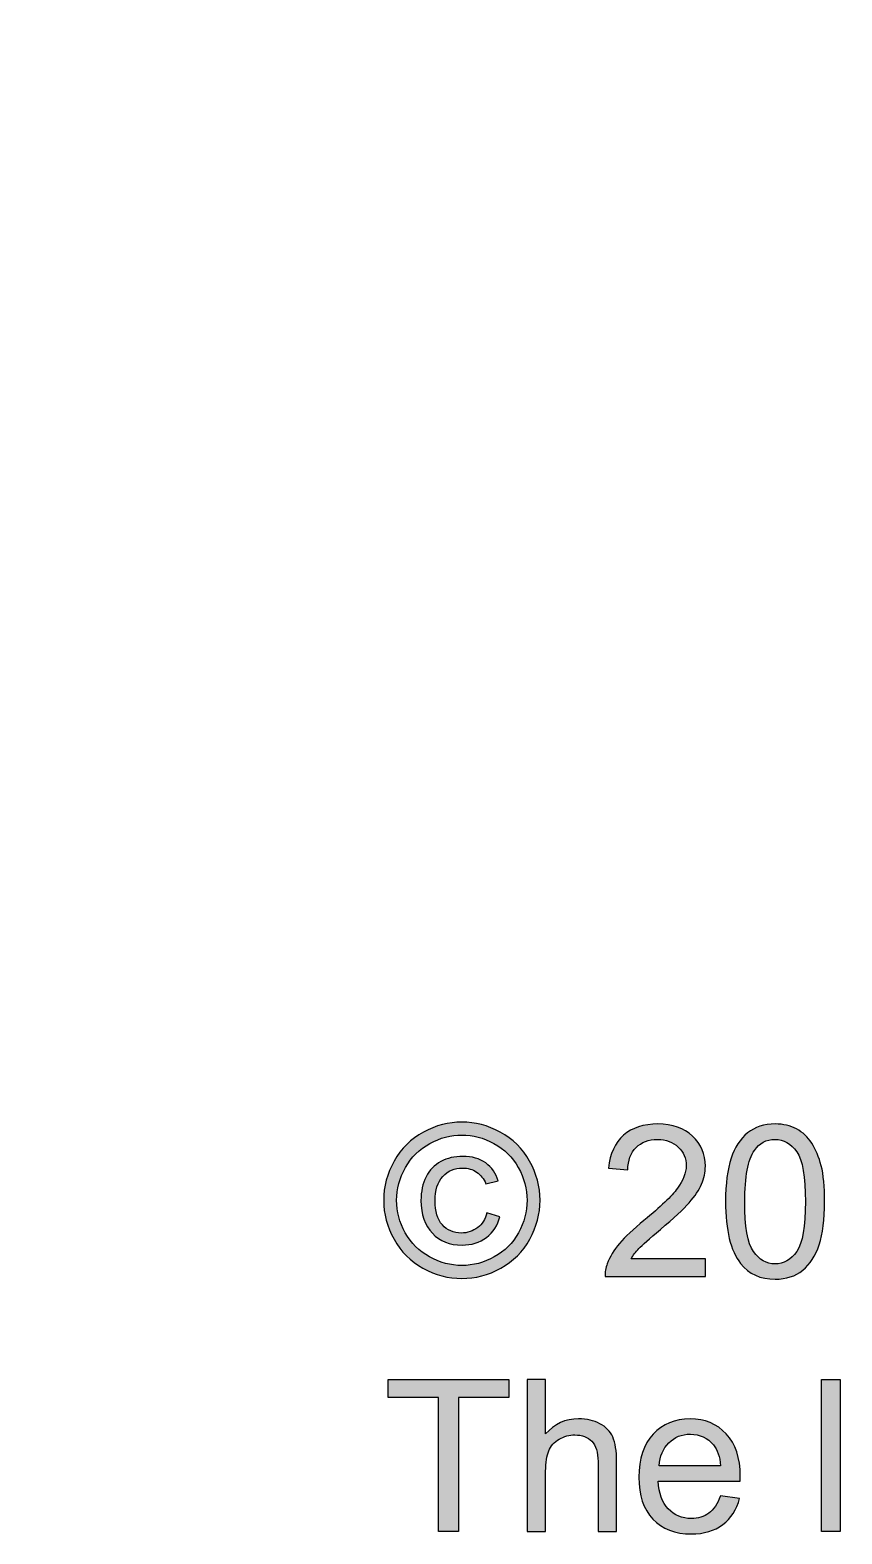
# Model space of a CAD drawing. Extents: x 65 to 355, y 40 to 244.
# Drawn here: x 193.33 to 205.47, y 41.38 to 63.87 of the extents above; entities that cross this region are included whole.
import ezdxf

# ---------------------------------------------------------------- set-up
doc = ezdxf.new("R2010")
doc.units = 0
doc.header["$MEASUREMENT"] = 0
doc.layers.add('COPYRIGHT_NOTICE', color=7, linetype='CONTINUOUS')
doc.layers.add('SOLIDS', color=7, linetype='CONTINUOUS')

# ---------------------------------------------------------------- blocks, each defined once
blk = doc.blocks.new('BLOCK_7')
at = {"layer": 'COPYRIGHT_NOTICE'}
h = blk.add_hatch(color=7, dxfattribs=at)
h.dxf.hatch_style = 2
edge = h.paths.add_edge_path()
edge.add_spline(control_points=[(199.789, 47.541), (199.985, 47.541), (200.177, 47.491), (200.364, 47.39), (200.551, 47.289), (200.697, 47.145), (200.801, 46.957), (200.906, 46.77), (200.958, 46.574), (200.958, 46.371), (200.958, 46.169), (200.906, 45.975), (200.804, 45.789), (200.701, 45.603), (200.557, 45.459), (200.371, 45.356), (200.186, 45.253), (199.992, 45.202), (199.789, 45.202), (199.586, 45.202), (199.392, 45.253), (199.207, 45.356), (199.021, 45.459), (198.877, 45.603), (198.774, 45.789), (198.67, 45.975), (198.619, 46.169), (198.619, 46.371), (198.619, 46.574), (198.671, 46.77), (198.776, 46.957), (198.881, 47.145), (199.027, 47.289), (199.214, 47.39), (199.401, 47.491), (199.593, 47.541), (199.789, 47.541)], knot_values=[0, 0, 0, 0, 1, 1, 1, 2, 2, 2, 3, 3, 3, 4, 4, 4, 5, 5, 5, 6, 6, 6, 7, 7, 7, 8, 8, 8, 9, 9, 9, 10, 10, 10, 11, 11, 11, 12, 12, 12, 12], degree=3, periodic=1)
edge = h.paths.add_edge_path()
edge.add_spline(control_points=[(199.789, 47.347), (199.625, 47.347), (199.465, 47.305), (199.309, 47.221), (199.154, 47.137), (199.032, 47.016), (198.944, 46.86), (198.856, 46.703), (198.812, 46.54), (198.812, 46.371), (198.812, 46.202), (198.855, 46.041), (198.942, 45.886), (199.028, 45.732), (199.149, 45.611), (199.304, 45.525), (199.459, 45.439), (199.621, 45.396), (199.789, 45.396), (199.957, 45.396), (200.119, 45.439), (200.274, 45.525), (200.429, 45.611), (200.55, 45.732), (200.635, 45.886), (200.721, 46.041), (200.764, 46.202), (200.764, 46.371), (200.764, 46.54), (200.72, 46.703), (200.633, 46.86), (200.546, 47.016), (200.424, 47.137), (200.268, 47.221), (200.112, 47.305), (199.952, 47.347), (199.789, 47.347)], knot_values=[0, 0, 0, 0, 1, 1, 1, 2, 2, 2, 3, 3, 3, 4, 4, 4, 5, 5, 5, 6, 6, 6, 7, 7, 7, 8, 8, 8, 9, 9, 9, 10, 10, 10, 11, 11, 11, 12, 12, 12, 12], degree=3, periodic=1)
edge = h.paths.add_edge_path()
edge.add_spline(control_points=[(200.164, 46.182), (200.164, 46.182), (200.355, 46.126), (200.355, 46.126), (200.324, 45.997), (200.258, 45.893), (200.157, 45.816), (200.056, 45.739), (199.934, 45.701), (199.791, 45.701), (199.609, 45.701), (199.461, 45.76), (199.347, 45.878), (199.233, 45.995), (199.177, 46.159), (199.177, 46.368), (199.177, 46.504), (199.202, 46.622), (199.254, 46.723), (199.306, 46.824), (199.379, 46.9), (199.475, 46.951), (199.571, 47.002), (199.68, 47.028), (199.803, 47.028), (199.94, 47.028), (200.055, 46.995), (200.146, 46.929), (200.237, 46.864), (200.299, 46.775), (200.332, 46.662), (200.332, 46.662), (200.147, 46.617), (200.147, 46.617), (200.116, 46.693), (200.07, 46.752), (200.01, 46.793), (199.95, 46.834), (199.878, 46.854), (199.797, 46.854), (199.678, 46.854), (199.58, 46.812), (199.503, 46.727), (199.426, 46.642), (199.387, 46.521), (199.387, 46.363), (199.387, 46.205), (199.424, 46.085), (199.497, 46.004), (199.57, 45.923), (199.664, 45.882), (199.78, 45.882), (199.873, 45.882), (199.954, 45.909), (200.025, 45.963), (200.095, 46.016), (200.141, 46.09), (200.164, 46.182)], knot_values=[0, 0, 0, 0, 1, 1, 1, 2, 2, 2, 3, 3, 3, 4, 4, 4, 5, 5, 5, 6, 6, 6, 7, 7, 7, 8, 8, 8, 9, 9, 9, 10, 10, 10, 11, 11, 11, 12, 12, 12, 13, 13, 13, 14, 14, 14, 15, 15, 15, 16, 16, 16, 17, 17, 17, 18, 18, 18, 19, 19, 19, 19], degree=3, periodic=1)
h = blk.add_hatch(color=7, dxfattribs=at)
h.dxf.hatch_style = 2
edge = h.paths.add_edge_path()
edge.add_spline(control_points=[(203.434, 45.498), (203.434, 45.498), (203.434, 45.23), (203.434, 45.23), (203.434, 45.23), (201.932, 45.23), (201.932, 45.23), (201.929, 45.297), (201.94, 45.361), (201.964, 45.423), (202.002, 45.526), (202.063, 45.627), (202.148, 45.726), (202.232, 45.825), (202.354, 45.94), (202.513, 46.07), (202.76, 46.272), (202.927, 46.433), (203.014, 46.551), (203.1, 46.67), (203.144, 46.781), (203.144, 46.887), (203.144, 46.997), (203.104, 47.091), (203.025, 47.167), (202.946, 47.243), (202.843, 47.281), (202.716, 47.281), (202.582, 47.281), (202.474, 47.24), (202.394, 47.16), (202.313, 47.079), (202.272, 46.967), (202.271, 46.825), (202.271, 46.825), (201.984, 46.854), (201.984, 46.854), (202.004, 47.068), (202.078, 47.231), (202.206, 47.344), (202.334, 47.456), (202.506, 47.512), (202.722, 47.512), (202.94, 47.512), (203.113, 47.451), (203.24, 47.33), (203.367, 47.209), (203.431, 47.059), (203.431, 46.881), (203.431, 46.79), (203.412, 46.7), (203.375, 46.612), (203.338, 46.525), (203.276, 46.432), (203.19, 46.335), (203.103, 46.238), (202.96, 46.104), (202.759, 45.935), (202.592, 45.794), (202.484, 45.699), (202.437, 45.649), (202.389, 45.599), (202.35, 45.548), (202.319, 45.498), (202.319, 45.498), (203.434, 45.498), (203.434, 45.498)], knot_values=[0, 0, 0, 0, 1, 1, 1, 2, 2, 2, 3, 3, 3, 4, 4, 4, 5, 5, 5, 6, 6, 6, 7, 7, 7, 8, 8, 8, 9, 9, 9, 10, 10, 10, 11, 11, 11, 12, 12, 12, 13, 13, 13, 14, 14, 14, 15, 15, 15, 16, 16, 16, 17, 17, 17, 18, 18, 18, 19, 19, 19, 20, 20, 20, 21, 21, 21, 22, 22, 22, 22], degree=3, periodic=1)
h = blk.add_hatch(color=7, dxfattribs=at)
h.dxf.hatch_style = 2
edge = h.paths.add_edge_path()
edge.add_spline(control_points=[(203.733, 46.351), (203.733, 46.619), (203.761, 46.835), (203.816, 46.999), (203.871, 47.163), (203.953, 47.289), (204.062, 47.378), (204.171, 47.467), (204.309, 47.512), (204.474, 47.512), (204.596, 47.512), (204.703, 47.487), (204.795, 47.438), (204.887, 47.389), (204.963, 47.318), (205.023, 47.226), (205.083, 47.133), (205.13, 47.02), (205.164, 46.888), (205.198, 46.755), (205.215, 46.576), (205.215, 46.351), (205.215, 46.084), (205.188, 45.869), (205.133, 45.705), (205.078, 45.541), (204.996, 45.414), (204.887, 45.325), (204.778, 45.235), (204.64, 45.191), (204.474, 45.191), (204.255, 45.191), (204.083, 45.269), (203.958, 45.427), (203.808, 45.615), (203.733, 45.923), (203.733, 46.351)], knot_values=[0, 0, 0, 0, 1, 1, 1, 2, 2, 2, 3, 3, 3, 4, 4, 4, 5, 5, 5, 6, 6, 6, 7, 7, 7, 8, 8, 8, 9, 9, 9, 10, 10, 10, 11, 11, 11, 12, 12, 12, 12], degree=3, periodic=1)
edge = h.paths.add_edge_path()
edge.add_spline(control_points=[(204.02, 46.351), (204.02, 45.977), (204.063, 45.729), (204.151, 45.605), (204.238, 45.482), (204.346, 45.42), (204.474, 45.42), (204.602, 45.42), (204.71, 45.482), (204.797, 45.607), (204.884, 45.731), (204.928, 45.979), (204.928, 46.351), (204.928, 46.724), (204.884, 46.973), (204.797, 47.096), (204.71, 47.219), (204.601, 47.281), (204.471, 47.281), (204.343, 47.281), (204.24, 47.226), (204.164, 47.118), (204.068, 46.979), (204.02, 46.723), (204.02, 46.351)], knot_values=[0, 0, 0, 0, 1, 1, 1, 2, 2, 2, 3, 3, 3, 4, 4, 4, 5, 5, 5, 6, 6, 6, 7, 7, 7, 8, 8, 8, 8], degree=3, periodic=1)
h = blk.add_hatch(color=7, dxfattribs=at)
h.dxf.hatch_style = 2
h.paths.add_polyline_path([(199.437, 41.42), (199.437, 43.424), (198.688, 43.424), (198.688, 43.692), (200.49, 43.692), (200.49, 43.424), (199.738, 43.424), (199.738, 41.42)])
h = blk.add_hatch(color=7, dxfattribs=at)
h.dxf.hatch_style = 2
edge = h.paths.add_edge_path()
edge.add_spline(control_points=[(200.763, 41.42), (200.763, 41.42), (200.763, 43.692), (200.763, 43.692), (200.763, 43.692), (201.042, 43.692), (201.042, 43.692), (201.042, 43.692), (201.042, 42.877), (201.042, 42.877), (201.172, 43.028), (201.336, 43.103), (201.535, 43.103), (201.657, 43.103), (201.763, 43.079), (201.852, 43.031), (201.942, 42.983), (202.007, 42.917), (202.045, 42.832), (202.084, 42.747), (202.104, 42.624), (202.104, 42.463), (202.104, 42.463), (202.104, 41.42), (202.104, 41.42), (202.104, 41.42), (201.825, 41.42), (201.825, 41.42), (201.825, 41.42), (201.825, 42.463), (201.825, 42.463), (201.825, 42.603), (201.794, 42.704), (201.734, 42.768), (201.673, 42.831), (201.588, 42.863), (201.477, 42.863), (201.395, 42.863), (201.317, 42.841), (201.244, 42.799), (201.171, 42.756), (201.119, 42.697), (201.088, 42.624), (201.057, 42.551), (201.042, 42.449), (201.042, 42.32), (201.042, 42.32), (201.042, 41.42), (201.042, 41.42), (201.042, 41.42), (200.763, 41.42), (200.763, 41.42)], knot_values=[0, 0, 0, 0, 1, 1, 1, 2, 2, 2, 3, 3, 3, 4, 4, 4, 5, 5, 5, 6, 6, 6, 7, 7, 7, 8, 8, 8, 9, 9, 9, 10, 10, 10, 11, 11, 11, 12, 12, 12, 13, 13, 13, 14, 14, 14, 15, 15, 15, 16, 16, 16, 17, 17, 17, 17], degree=3, periodic=1)
h = blk.add_hatch(color=7, dxfattribs=at)
h.dxf.hatch_style = 2
h.paths.add_polyline_path([(205.17, 41.42), (205.17, 43.692), (205.449, 43.692), (205.449, 41.42)])
h = blk.add_hatch(color=7, dxfattribs=at)
h.dxf.hatch_style = 2
edge = h.paths.add_edge_path()
edge.add_spline(control_points=[(203.655, 41.95), (203.655, 41.95), (203.944, 41.914), (203.944, 41.914), (203.898, 41.746), (203.814, 41.615), (203.691, 41.522), (203.568, 41.429), (203.411, 41.382), (203.22, 41.382), (202.979, 41.382), (202.788, 41.457), (202.647, 41.605), (202.506, 41.753), (202.435, 41.961), (202.435, 42.229), (202.435, 42.506), (202.507, 42.721), (202.649, 42.874), (202.792, 43.027), (202.977, 43.103), (203.204, 43.103), (203.424, 43.103), (203.604, 43.028), (203.744, 42.878), (203.883, 42.728), (203.953, 42.518), (203.953, 42.246), (203.953, 42.229), (203.953, 42.204), (203.952, 42.171), (203.952, 42.171), (202.724, 42.171), (202.724, 42.171), (202.734, 41.991), (202.785, 41.852), (202.877, 41.756), (202.969, 41.66), (203.084, 41.612), (203.221, 41.612), (203.324, 41.612), (203.411, 41.639), (203.483, 41.693), (203.556, 41.746), (203.613, 41.832), (203.655, 41.95)], knot_values=[0, 0, 0, 0, 1, 1, 1, 2, 2, 2, 3, 3, 3, 4, 4, 4, 5, 5, 5, 6, 6, 6, 7, 7, 7, 8, 8, 8, 9, 9, 9, 10, 10, 10, 11, 11, 11, 12, 12, 12, 13, 13, 13, 14, 14, 14, 15, 15, 15, 15], degree=3, periodic=1)
edge = h.paths.add_edge_path()
edge.add_spline(control_points=[(202.739, 42.401), (202.739, 42.401), (203.659, 42.401), (203.659, 42.401), (203.646, 42.539), (203.611, 42.643), (203.553, 42.713), (203.464, 42.82), (203.349, 42.874), (203.207, 42.874), (203.079, 42.874), (202.971, 42.831), (202.884, 42.745), (202.797, 42.659), (202.749, 42.545), (202.739, 42.401)], knot_values=[0, 0, 0, 0, 1, 1, 1, 2, 2, 2, 3, 3, 3, 4, 4, 4, 5, 5, 5, 5], degree=3, periodic=1)
for points in [[(199.437, 41.42), (199.437, 43.424), (198.688, 43.424), (198.688, 43.692), (200.49, 43.692), (200.49, 43.424), (199.738, 43.424), (199.738, 41.42), (199.437, 41.42)], [(205.17, 41.42), (205.17, 43.692), (205.449, 43.692), (205.449, 41.42), (205.17, 41.42)]]:
    blk.add_lwpolyline(points, dxfattribs=at)
for points, knots in [([(199.789, 47.541), (199.985, 47.541), (200.177, 47.491), (200.364, 47.39), (200.551, 47.289), (200.697, 47.145), (200.801, 46.957), (200.906, 46.77), (200.958, 46.574), (200.958, 46.371), (200.958, 46.169), (200.906, 45.975), (200.804, 45.789), (200.701, 45.603), (200.557, 45.459), (200.371, 45.356), (200.186, 45.253), (199.992, 45.202), (199.789, 45.202), (199.586, 45.202), (199.392, 45.253), (199.207, 45.356), (199.021, 45.459), (198.877, 45.603), (198.774, 45.789), (198.67, 45.975), (198.619, 46.169), (198.619, 46.371), (198.619, 46.574), (198.671, 46.77), (198.776, 46.957), (198.881, 47.145), (199.027, 47.289), (199.214, 47.39), (199.401, 47.491), (199.593, 47.541), (199.789, 47.541)], [0, 0, 0, 0, 1, 1, 1, 2, 2, 2, 3, 3, 3, 4, 4, 4, 5, 5, 5, 6, 6, 6, 7, 7, 7, 8, 8, 8, 9, 9, 9, 10, 10, 10, 11, 11, 11, 12, 12, 12, 12]), ([(203.434, 45.498), (203.434, 45.498), (203.434, 45.23), (203.434, 45.23), (203.434, 45.23), (201.932, 45.23), (201.932, 45.23), (201.929, 45.297), (201.94, 45.361), (201.964, 45.423), (202.002, 45.526), (202.063, 45.627), (202.148, 45.726), (202.232, 45.825), (202.354, 45.94), (202.513, 46.07), (202.76, 46.272), (202.927, 46.433), (203.014, 46.551), (203.1, 46.67), (203.144, 46.781), (203.144, 46.887), (203.144, 46.997), (203.104, 47.091), (203.025, 47.167), (202.946, 47.243), (202.843, 47.281), (202.716, 47.281), (202.582, 47.281), (202.474, 47.24), (202.394, 47.16), (202.313, 47.079), (202.272, 46.967), (202.271, 46.825), (202.271, 46.825), (201.984, 46.854), (201.984, 46.854), (202.004, 47.068), (202.078, 47.231), (202.206, 47.344), (202.334, 47.456), (202.506, 47.512), (202.722, 47.512), (202.94, 47.512), (203.113, 47.451), (203.24, 47.33), (203.367, 47.209), (203.431, 47.059), (203.431, 46.881), (203.431, 46.79), (203.412, 46.7), (203.375, 46.612), (203.338, 46.525), (203.276, 46.432), (203.19, 46.335), (203.103, 46.238), (202.96, 46.104), (202.759, 45.935), (202.592, 45.794), (202.484, 45.699), (202.437, 45.649), (202.389, 45.599), (202.35, 45.548), (202.319, 45.498), (202.319, 45.498), (203.434, 45.498), (203.434, 45.498)], [0, 0, 0, 0, 1, 1, 1, 2, 2, 2, 3, 3, 3, 4, 4, 4, 5, 5, 5, 6, 6, 6, 7, 7, 7, 8, 8, 8, 9, 9, 9, 10, 10, 10, 11, 11, 11, 12, 12, 12, 13, 13, 13, 14, 14, 14, 15, 15, 15, 16, 16, 16, 17, 17, 17, 18, 18, 18, 19, 19, 19, 20, 20, 20, 21, 21, 21, 22, 22, 22, 22]), ([(203.733, 46.351), (203.733, 46.619), (203.761, 46.835), (203.816, 46.999), (203.871, 47.163), (203.953, 47.289), (204.062, 47.378), (204.171, 47.467), (204.309, 47.512), (204.474, 47.512), (204.596, 47.512), (204.703, 47.487), (204.795, 47.438), (204.887, 47.389), (204.963, 47.318), (205.023, 47.226), (205.083, 47.133), (205.13, 47.02), (205.164, 46.888), (205.198, 46.755), (205.215, 46.576), (205.215, 46.351), (205.215, 46.084), (205.188, 45.869), (205.133, 45.705), (205.078, 45.541), (204.996, 45.414), (204.887, 45.325), (204.778, 45.235), (204.64, 45.191), (204.474, 45.191), (204.255, 45.191), (204.083, 45.269), (203.958, 45.427), (203.808, 45.615), (203.733, 45.923), (203.733, 46.351)], [0, 0, 0, 0, 1, 1, 1, 2, 2, 2, 3, 3, 3, 4, 4, 4, 5, 5, 5, 6, 6, 6, 7, 7, 7, 8, 8, 8, 9, 9, 9, 10, 10, 10, 11, 11, 11, 12, 12, 12, 12]), ([(199.789, 47.347), (199.625, 47.347), (199.465, 47.305), (199.309, 47.221), (199.154, 47.137), (199.032, 47.016), (198.944, 46.86), (198.856, 46.703), (198.812, 46.54), (198.812, 46.371), (198.812, 46.202), (198.855, 46.041), (198.942, 45.886), (199.028, 45.732), (199.149, 45.611), (199.304, 45.525), (199.459, 45.439), (199.621, 45.396), (199.789, 45.396), (199.957, 45.396), (200.119, 45.439), (200.274, 45.525), (200.429, 45.611), (200.55, 45.732), (200.635, 45.886), (200.721, 46.041), (200.764, 46.202), (200.764, 46.371), (200.764, 46.54), (200.72, 46.703), (200.633, 46.86), (200.546, 47.016), (200.424, 47.137), (200.268, 47.221), (200.112, 47.305), (199.952, 47.347), (199.789, 47.347)], [0, 0, 0, 0, 1, 1, 1, 2, 2, 2, 3, 3, 3, 4, 4, 4, 5, 5, 5, 6, 6, 6, 7, 7, 7, 8, 8, 8, 9, 9, 9, 10, 10, 10, 11, 11, 11, 12, 12, 12, 12]), ([(204.02, 46.351), (204.02, 45.977), (204.063, 45.729), (204.151, 45.605), (204.238, 45.482), (204.346, 45.42), (204.474, 45.42), (204.602, 45.42), (204.71, 45.482), (204.797, 45.607), (204.884, 45.731), (204.928, 45.979), (204.928, 46.351), (204.928, 46.724), (204.884, 46.973), (204.797, 47.096), (204.71, 47.219), (204.601, 47.281), (204.471, 47.281), (204.343, 47.281), (204.24, 47.226), (204.164, 47.118), (204.068, 46.979), (204.02, 46.723), (204.02, 46.351)], [0, 0, 0, 0, 1, 1, 1, 2, 2, 2, 3, 3, 3, 4, 4, 4, 5, 5, 5, 6, 6, 6, 7, 7, 7, 8, 8, 8, 8]), ([(200.164, 46.182), (200.164, 46.182), (200.355, 46.126), (200.355, 46.126), (200.324, 45.997), (200.258, 45.893), (200.157, 45.816), (200.056, 45.739), (199.934, 45.701), (199.791, 45.701), (199.609, 45.701), (199.461, 45.76), (199.347, 45.878), (199.233, 45.995), (199.177, 46.159), (199.177, 46.368), (199.177, 46.504), (199.202, 46.622), (199.254, 46.723), (199.306, 46.824), (199.379, 46.9), (199.475, 46.951), (199.571, 47.002), (199.68, 47.028), (199.803, 47.028), (199.94, 47.028), (200.055, 46.995), (200.146, 46.929), (200.237, 46.864), (200.299, 46.775), (200.332, 46.662), (200.332, 46.662), (200.147, 46.617), (200.147, 46.617), (200.116, 46.693), (200.07, 46.752), (200.01, 46.793), (199.95, 46.834), (199.878, 46.854), (199.797, 46.854), (199.678, 46.854), (199.58, 46.812), (199.503, 46.727), (199.426, 46.642), (199.387, 46.521), (199.387, 46.363), (199.387, 46.205), (199.424, 46.085), (199.497, 46.004), (199.57, 45.923), (199.664, 45.882), (199.78, 45.882), (199.873, 45.882), (199.954, 45.909), (200.025, 45.963), (200.095, 46.016), (200.141, 46.09), (200.164, 46.182)], [0, 0, 0, 0, 1, 1, 1, 2, 2, 2, 3, 3, 3, 4, 4, 4, 5, 5, 5, 6, 6, 6, 7, 7, 7, 8, 8, 8, 9, 9, 9, 10, 10, 10, 11, 11, 11, 12, 12, 12, 13, 13, 13, 14, 14, 14, 15, 15, 15, 16, 16, 16, 17, 17, 17, 18, 18, 18, 19, 19, 19, 19]), ([(200.763, 41.42), (200.763, 41.42), (200.763, 43.692), (200.763, 43.692), (200.763, 43.692), (201.042, 43.692), (201.042, 43.692), (201.042, 43.692), (201.042, 42.877), (201.042, 42.877), (201.172, 43.028), (201.336, 43.103), (201.535, 43.103), (201.657, 43.103), (201.763, 43.079), (201.852, 43.031), (201.942, 42.983), (202.007, 42.917), (202.045, 42.832), (202.084, 42.747), (202.104, 42.624), (202.104, 42.463), (202.104, 42.463), (202.104, 41.42), (202.104, 41.42), (202.104, 41.42), (201.825, 41.42), (201.825, 41.42), (201.825, 41.42), (201.825, 42.463), (201.825, 42.463), (201.825, 42.603), (201.794, 42.704), (201.734, 42.768), (201.673, 42.831), (201.588, 42.863), (201.477, 42.863), (201.395, 42.863), (201.317, 42.841), (201.244, 42.799), (201.171, 42.756), (201.119, 42.697), (201.088, 42.624), (201.057, 42.551), (201.042, 42.449), (201.042, 42.32), (201.042, 42.32), (201.042, 41.42), (201.042, 41.42), (201.042, 41.42), (200.763, 41.42), (200.763, 41.42)], [0, 0, 0, 0, 1, 1, 1, 2, 2, 2, 3, 3, 3, 4, 4, 4, 5, 5, 5, 6, 6, 6, 7, 7, 7, 8, 8, 8, 9, 9, 9, 10, 10, 10, 11, 11, 11, 12, 12, 12, 13, 13, 13, 14, 14, 14, 15, 15, 15, 16, 16, 16, 17, 17, 17, 17]), ([(203.655, 41.95), (203.655, 41.95), (203.944, 41.914), (203.944, 41.914), (203.898, 41.746), (203.814, 41.615), (203.691, 41.522), (203.568, 41.429), (203.411, 41.382), (203.22, 41.382), (202.979, 41.382), (202.788, 41.457), (202.647, 41.605), (202.506, 41.753), (202.435, 41.961), (202.435, 42.229), (202.435, 42.506), (202.507, 42.721), (202.649, 42.874), (202.792, 43.027), (202.977, 43.103), (203.204, 43.103), (203.424, 43.103), (203.604, 43.028), (203.744, 42.878), (203.883, 42.728), (203.953, 42.518), (203.953, 42.246), (203.953, 42.229), (203.953, 42.204), (203.952, 42.171), (203.952, 42.171), (202.724, 42.171), (202.724, 42.171), (202.734, 41.991), (202.785, 41.852), (202.877, 41.756), (202.969, 41.66), (203.084, 41.612), (203.221, 41.612), (203.324, 41.612), (203.411, 41.639), (203.483, 41.693), (203.556, 41.746), (203.613, 41.832), (203.655, 41.95)], [0, 0, 0, 0, 1, 1, 1, 2, 2, 2, 3, 3, 3, 4, 4, 4, 5, 5, 5, 6, 6, 6, 7, 7, 7, 8, 8, 8, 9, 9, 9, 10, 10, 10, 11, 11, 11, 12, 12, 12, 13, 13, 13, 14, 14, 14, 15, 15, 15, 15]), ([(202.739, 42.401), (202.739, 42.401), (203.659, 42.401), (203.659, 42.401), (203.646, 42.539), (203.611, 42.643), (203.553, 42.713), (203.464, 42.82), (203.349, 42.874), (203.207, 42.874), (203.079, 42.874), (202.971, 42.831), (202.884, 42.745), (202.797, 42.659), (202.749, 42.545), (202.739, 42.401)], [0, 0, 0, 0, 1, 1, 1, 2, 2, 2, 3, 3, 3, 4, 4, 4, 5, 5, 5, 5])]:
    blk.add_open_spline(points, degree=3, knots=knots, dxfattribs=at)

msp = doc.modelspace()

# ---------------------------------------------------------------- linework, layer by layer
at = {"layer": 'SOLIDS'}
msp.add_open_spline([(198.83, 114.729), (198.83, 114.729), (199.328, 127.495), (199.328, 127.495), (199.328, 127.495), (199.57, 133.624), (199.57, 133.624), (199.576, 133.792), (199.688, 133.933), (199.851, 133.978), (202.298, 134.641), (204.24, 134.8), (205.749, 134.255), (205.974, 134.484), (206.335, 134.434), (206.365, 133.855), (206.365, 133.855), (206.376, 133.652), (206.376, 133.652), (206.376, 133.652), (207.298, 115.953), (207.298, 115.953), (207.298, 115.953), (207.628, 115.974), (207.628, 115.974), (209.893, 116.522), (212.258, 117.012), (214.819, 117.325), (216.662, 117.549), (218.607, 117.682), (220.689, 117.678), (220.689, 117.678), (233.032, 117.867), (233.032, 117.867), (233.032, 117.867), (236.773, 117.924), (236.773, 117.924), (236.773, 117.924), (243.094, 118.02), (243.094, 118.02), (243.028, 118.032), (242.963, 118.044), (242.901, 118.056), (242.865, 118.062), (242.833, 118.076), (242.806, 118.095), (242.743, 118.139), (242.704, 118.21), (242.704, 118.29), (242.704, 118.29), (242.699, 124.32), (242.699, 124.32), (242.699, 124.509), (242.591, 124.671), (242.417, 124.745), (240.686, 125.477), (240.641, 128.41), (242.287, 129.256), (242.488, 129.359), (242.617, 129.534), (242.657, 129.755), (242.657, 129.755), (242.674, 129.848), (242.674, 129.848), (242.674, 129.848), (245.49, 145.554), (245.49, 145.554), (245.49, 145.554), (246.931, 153.59), (246.931, 153.59), (246.931, 153.59), (246.775, 153.59), (246.775, 153.59), (246.685, 153.59), (246.618, 153.67), (246.633, 153.758), (246.633, 153.758), (247.845, 160.5), (247.845, 160.5), (247.858, 160.571), (247.921, 160.621), (247.992, 160.618), (247.992, 160.618), (248.189, 160.609), (248.189, 160.609), (248.189, 160.609), (249.793, 169.558), (249.793, 169.558), (249.793, 169.558), (249.841, 169.824), (249.841, 169.824), (249.841, 169.824), (249.851, 169.881), (249.851, 169.881), (249.888, 170.089), (249.974, 170.273), (250.099, 170.424), (250.152, 170.487), (250.212, 170.544), (250.278, 170.594), (250.364, 170.66), (250.462, 170.715), (250.569, 170.758), (250.569, 170.758), (254.019, 172.117), (254.019, 172.117), (254.355, 172.249), (254.697, 172.29), (255.023, 172.256), (255.346, 172.222), (255.653, 172.114), (255.922, 171.946), (256.437, 171.623), (256.814, 171.081), (256.897, 170.424), (256.909, 170.332), (256.915, 170.238), (256.915, 170.143), (256.915, 170.143), (256.914, 169.785), (256.914, 169.785), (256.914, 169.785), (256.873, 139.995), (256.873, 139.995), (256.873, 139.995), (257.002, 139.995), (257.002, 139.995), (257.437, 139.995), (257.987, 139.542), (257.634, 139.542), (257.634, 139.542), (256.871, 139.542), (256.871, 139.542), (256.871, 139.542), (256.868, 136.628), (256.868, 136.628), (256.868, 136.628), (256.908, 136.627), (256.908, 136.627), (256.975, 136.626), (257.029, 136.57), (257.03, 136.505), (257.03, 136.505), (257.057, 134.227), (257.057, 134.227), (257.058, 134.16), (257.004, 134.108), (256.938, 134.109), (256.938, 134.109), (256.864, 134.11), (256.864, 134.11), (256.864, 134.11), (256.862, 132.6), (256.862, 132.6), (256.862, 132.6), (256.861, 131.636), (256.861, 131.636), (256.861, 131.636), (256.859, 130.376), (256.859, 130.376), (257.042, 130.362), (257.17, 130.314), (257.222, 130.139), (259.378, 130.098), (261.374, 129.992), (263.382, 129.119), (263.573, 129.036), (263.689, 128.859), (263.689, 128.651), (263.689, 128.651), (263.689, 128.512), (263.689, 128.512), (263.689, 128.512), (263.689, 128.033), (263.689, 128.033), (267.055, 127.677), (266.785, 126.121), (263.689, 125.915), (263.689, 125.915), (263.689, 125.788), (263.689, 125.788), (263.689, 125.788), (263.689, 125.288), (263.689, 125.288), (263.689, 125.076), (263.567, 124.895), (263.37, 124.815), (261.997, 124.26), (260.486, 124.049), (258.927, 123.961), (258.927, 123.961), (256.876, 124.007), (256.876, 124.007), (256.876, 124.007), (256.862, 124.007), (256.862, 124.007), (256.862, 124.007), (256.853, 120.932), (256.853, 120.932), (256.853, 120.932), (256.853, 120.571), (256.853, 120.571), (256.853, 120.528), (256.826, 120.491), (256.785, 120.478), (256.785, 120.478), (256.698, 120.452), (256.698, 120.452), (256.656, 120.439), (256.629, 120.403), (256.629, 120.361), (256.629, 120.361), (256.629, 120.058), (256.629, 120.058), (256.629, 120.058), (256.629, 119.756), (256.629, 119.756), (256.629, 119.714), (256.654, 119.678), (256.694, 119.665), (256.694, 119.665), (256.789, 119.632), (256.789, 119.632), (256.827, 119.618), (256.853, 119.583), (256.853, 119.541), (256.853, 119.541), (256.853, 119.224), (256.853, 119.224), (256.853, 119.224), (256.853, 118.287), (256.853, 118.287), (256.853, 118.245), (256.849, 118.205), (256.841, 118.165), (256.841, 118.165), (267.017, 118.216), (267.017, 118.216), (267.017, 118.216), (267.279, 118.218), (267.279, 118.218), (267.871, 118.218), (268.499, 118.212), (269.148, 118.192), (269.276, 118.189), (269.405, 118.185), (269.535, 118.179), (269.661, 118.176), (269.787, 118.17), (269.914, 118.166), (270.222, 118.152), (270.532, 118.136), (270.845, 118.116), (270.968, 118.109), (271.091, 118.101), (271.215, 118.092), (272.062, 118.034), (272.918, 117.952), (273.754, 117.839), (274.123, 117.789), (274.489, 117.733), (274.848, 117.671), (275.237, 117.604), (275.619, 117.529), (275.991, 117.444), (275.991, 117.444), (276.112, 117.748), (276.112, 117.748), (276.176, 117.908), (276.324, 118.008), (276.497, 118.008), (276.497, 118.008), (276.789, 118.008), (276.789, 118.008), (276.833, 118.008), (276.869, 117.972), (276.869, 117.928), (276.869, 117.928), (276.869, 117.878), (276.869, 117.878), (276.869, 117.833), (276.833, 117.798), (276.789, 117.798), (276.789, 117.798), (276.609, 117.798), (276.609, 117.798), (276.557, 117.798), (276.513, 117.763), (276.501, 117.713), (276.501, 117.713), (276.411, 117.346), (276.411, 117.346), (277.419, 117.096), (278.338, 116.778), (279.099, 116.379), (279.203, 116.324), (279.304, 116.268), (279.4, 116.209), (279.577, 116.103), (279.742, 115.991), (279.895, 115.874), (281.75, 114.452), (281.795, 112.309), (279.887, 110.871), (279.737, 110.758), (279.574, 110.649), (279.399, 110.545), (279.399, 110.544), (279.399, 110.543), (279.397, 110.543), (279.338, 110.508), (279.277, 110.474), (279.215, 110.439), (278.432, 110.01), (277.471, 109.673), (276.411, 109.41), (276.411, 109.41), (276.501, 109.044), (276.501, 109.044), (276.513, 108.993), (276.557, 108.958), (276.609, 108.958), (276.609, 108.958), (276.789, 108.958), (276.789, 108.958), (276.833, 108.958), (276.869, 108.922), (276.869, 108.879), (276.869, 108.879), (276.869, 108.827), (276.869, 108.827), (276.869, 108.784), (276.833, 108.747), (276.789, 108.747), (276.789, 108.747), (276.497, 108.747), (276.497, 108.747), (276.324, 108.747), (276.176, 108.848), (276.112, 109.008), (276.112, 109.008), (275.991, 109.312), (275.991, 109.312), (275.619, 109.227), (275.237, 109.152), (274.848, 109.085), (274.489, 109.023), (274.123, 108.967), (273.754, 108.917), (272.918, 108.804), (272.062, 108.722), (271.215, 108.664), (271.091, 108.655), (270.968, 108.647), (270.845, 108.64), (270.532, 108.62), (270.222, 108.605), (269.914, 108.59), (269.787, 108.585), (269.661, 108.58), (269.535, 108.577), (269.405, 108.571), (269.276, 108.567), (269.148, 108.563), (268.499, 108.545), (267.871, 108.537), (267.279, 108.538), (267.279, 108.538), (267.017, 108.54), (267.017, 108.54), (267.017, 108.54), (256.841, 108.591), (256.841, 108.591), (256.849, 108.552), (256.853, 108.511), (256.853, 108.469), (256.853, 108.469), (256.853, 107.531), (256.853, 107.531), (256.853, 107.531), (256.853, 107.215), (256.853, 107.215), (256.853, 107.173), (256.827, 107.138), (256.789, 107.124), (256.789, 107.124), (256.694, 107.091), (256.694, 107.091), (256.654, 107.077), (256.629, 107.042), (256.629, 107.001), (256.629, 107.001), (256.629, 106.698), (256.629, 106.698), (256.629, 106.698), (256.629, 106.396), (256.629, 106.396), (256.629, 106.353), (256.656, 106.316), (256.698, 106.304), (256.698, 106.304), (256.785, 106.277), (256.785, 106.277), (256.826, 106.265), (256.853, 106.228), (256.853, 106.186), (256.853, 106.186), (256.853, 105.825), (256.853, 105.825), (256.853, 105.825), (256.862, 102.748), (256.862, 102.748), (256.862, 102.748), (256.876, 102.749), (256.876, 102.749), (256.876, 102.749), (258.927, 102.795), (258.927, 102.795), (260.486, 102.707), (261.997, 102.496), (263.37, 101.94), (263.567, 101.861), (263.689, 101.68), (263.689, 101.468), (263.689, 101.468), (263.689, 100.967), (263.689, 100.967), (263.689, 100.967), (263.689, 100.841), (263.689, 100.841), (266.785, 100.635), (267.055, 99.079), (263.689, 98.723), (263.689, 98.723), (263.689, 98.243), (263.689, 98.243), (263.689, 98.243), (263.689, 98.105), (263.689, 98.105), (263.689, 97.897), (263.573, 97.719), (263.382, 97.637), (261.374, 96.762), (259.378, 96.658), (257.222, 96.616), (257.17, 96.442), (257.042, 96.393), (256.859, 96.38), (256.859, 96.38), (256.861, 95.12), (256.861, 95.12), (256.861, 95.12), (256.862, 94.156), (256.862, 94.156), (256.862, 94.156), (256.864, 92.646), (256.864, 92.646), (256.864, 92.646), (256.938, 92.647), (256.938, 92.647), (257.004, 92.648), (257.058, 92.595), (257.057, 92.529), (257.057, 92.529), (257.03, 90.251), (257.03, 90.251), (257.029, 90.185), (256.975, 90.13), (256.908, 90.129), (256.908, 90.129), (256.868, 90.129), (256.868, 90.129), (256.868, 90.129), (256.871, 87.213), (256.871, 87.213), (256.871, 87.213), (257.634, 87.213), (257.634, 87.213), (257.987, 87.213), (257.437, 86.76), (257.002, 86.76), (257.002, 86.76), (256.873, 86.76), (256.873, 86.76), (256.873, 86.76), (256.914, 56.971), (256.914, 56.971), (256.914, 56.971), (256.915, 56.613), (256.915, 56.613), (256.915, 56.517), (256.909, 56.423), (256.897, 56.331), (256.814, 55.675), (256.437, 55.133), (255.922, 54.811), (255.653, 54.642), (255.346, 54.534), (255.023, 54.499), (254.697, 54.466), (254.355, 54.507), (254.019, 54.639), (254.019, 54.639), (250.569, 55.998), (250.569, 55.998), (250.462, 56.04), (250.364, 56.095), (250.278, 56.162), (250.212, 56.212), (250.152, 56.269), (250.1, 56.331), (249.974, 56.482), (249.888, 56.667), (249.851, 56.875), (249.851, 56.875), (249.841, 56.932), (249.841, 56.932), (249.841, 56.932), (249.793, 57.198), (249.793, 57.198), (249.793, 57.198), (248.189, 66.147), (248.189, 66.147), (248.189, 66.147), (247.992, 66.138), (247.992, 66.138), (247.921, 66.135), (247.858, 66.184), (247.845, 66.256), (247.845, 66.256), (246.633, 72.997), (246.633, 72.997), (246.618, 73.086), (246.685, 73.166), (246.775, 73.166), (246.775, 73.166), (246.931, 73.166), (246.931, 73.166), (246.931, 73.166), (245.49, 81.202), (245.49, 81.202), (245.49, 81.202), (242.674, 96.906), (242.674, 96.906), (242.674, 96.906), (242.657, 97), (242.657, 97), (242.617, 97.223), (242.488, 97.396), (242.287, 97.5), (240.641, 98.346), (240.686, 101.28), (242.417, 102.011), (242.591, 102.085), (242.699, 102.246), (242.699, 102.436), (242.699, 102.436), (242.704, 108.465), (242.704, 108.465), (242.704, 108.547), (242.743, 108.618), (242.806, 108.661), (242.833, 108.68), (242.865, 108.694), (242.901, 108.7), (242.963, 108.712), (243.028, 108.724), (243.094, 108.737), (243.094, 108.737), (236.773, 108.833), (236.773, 108.833), (236.773, 108.833), (233.032, 108.89), (233.032, 108.89), (233.032, 108.89), (220.689, 109.078), (220.689, 109.078), (218.607, 109.074), (216.662, 109.207), (214.819, 109.431), (212.258, 109.744), (209.893, 110.233), (207.628, 110.782), (207.628, 110.782), (207.302, 110.886), (207.302, 110.886), (207.302, 110.886), (206.376, 93.104), (206.376, 93.104), (206.376, 93.104), (206.365, 92.9), (206.365, 92.9), (206.335, 92.322), (205.974, 92.272), (205.749, 92.502), (204.24, 91.956), (202.298, 92.115), (199.851, 92.778), (199.688, 92.823), (199.576, 92.963), (199.57, 93.133), (199.57, 93.133), (199.328, 99.26), (199.328, 99.26), (199.328, 99.26), (198.83, 112.028), (198.83, 112.028), (198.824, 112.159), (198.896, 112.296), (199.026, 112.323), (199.026, 112.323), (200.455, 112.619), (200.455, 112.619), (200.491, 112.628), (200.524, 112.639), (200.561, 112.639), (200.561, 112.639), (201.97, 112.639), (201.97, 112.639), (201.97, 112.639), (202.244, 112.639), (202.244, 112.639), (202.244, 112.639), (202.244, 112.781), (202.244, 112.781), (199.46, 112.883), (196.88, 113.071), (194.392, 113.296), (193.35, 113.39), (193.329, 113.364), (194.386, 113.459), (196.877, 113.685), (199.458, 113.872), (202.244, 113.975), (202.244, 113.975), (202.244, 114.117), (202.244, 114.117), (202.244, 114.117), (201.97, 114.117), (201.97, 114.117), (201.97, 114.117), (200.561, 114.117), (200.561, 114.117), (200.524, 114.117), (200.491, 114.128), (200.455, 114.136), (200.455, 114.136), (199.026, 114.434), (199.026, 114.434), (198.896, 114.46), (198.824, 114.597), (198.83, 114.729)], degree=3, knots=[0, 0, 0, 0, 1, 1, 1, 2, 2, 2, 3, 3, 3, 4, 4, 4, 5, 5, 5, 6, 6, 6, 7, 7, 7, 8, 8, 8, 9, 9, 9, 10, 10, 10, 11, 11, 11, 12, 12, 12, 13, 13, 13, 14, 14, 14, 15, 15, 15, 16, 16, 16, 17, 17, 17, 18, 18, 18, 19, 19, 19, 20, 20, 20, 21, 21, 21, 22, 22, 22, 23, 23, 23, 24, 24, 24, 25, 25, 25, 26, 26, 26, 27, 27, 27, 28, 28, 28, 29, 29, 29, 30, 30, 30, 31, 31, 31, 32, 32, 32, 33, 33, 33, 34, 34, 34, 35, 35, 35, 36, 36, 36, 37, 37, 37, 38, 38, 38, 39, 39, 39, 40, 40, 40, 41, 41, 41, 42, 42, 42, 43, 43, 43, 44, 44, 44, 45, 45, 45, 46, 46, 46, 47, 47, 47, 48, 48, 48, 49, 49, 49, 50, 50, 50, 51, 51, 51, 52, 52, 52, 53, 53, 53, 54, 54, 54, 55, 55, 55, 56, 56, 56, 57, 57, 57, 58, 58, 58, 59, 59, 59, 60, 60, 60, 61, 61, 61, 62, 62, 62, 63, 63, 63, 64, 64, 64, 65, 65, 65, 66, 66, 66, 67, 67, 67, 68, 68, 68, 69, 69, 69, 70, 70, 70, 71, 71, 71, 72, 72, 72, 73, 73, 73, 74, 74, 74, 75, 75, 75, 76, 76, 76, 77, 77, 77, 78, 78, 78, 79, 79, 79, 80, 80, 80, 81, 81, 81, 82, 82, 82, 83, 83, 83, 84, 84, 84, 85, 85, 85, 86, 86, 86, 87, 87, 87, 88, 88, 88, 89, 89, 89, 90, 90, 90, 91, 91, 91, 92, 92, 92, 93, 93, 93, 94, 94, 94, 95, 95, 95, 96, 96, 96, 97, 97, 97, 98, 98, 98, 99, 99, 99, 100, 100, 100, 101, 101, 101, 102, 102, 102, 103, 103, 103, 104, 104, 104, 105, 105, 105, 106, 106, 106, 107, 107, 107, 108, 108, 108, 109, 109, 109, 110, 110, 110, 111, 111, 111, 112, 112, 112, 113, 113, 113, 114, 114, 114, 115, 115, 115, 116, 116, 116, 117, 117, 117, 118, 118, 118, 119, 119, 119, 120, 120, 120, 121, 121, 121, 122, 122, 122, 123, 123, 123, 124, 124, 124, 125, 125, 125, 126, 126, 126, 127, 127, 127, 128, 128, 128, 129, 129, 129, 130, 130, 130, 131, 131, 131, 132, 132, 132, 133, 133, 133, 134, 134, 134, 135, 135, 135, 136, 136, 136, 137, 137, 137, 138, 138, 138, 139, 139, 139, 140, 140, 140, 141, 141, 141, 142, 142, 142, 143, 143, 143, 144, 144, 144, 145, 145, 145, 146, 146, 146, 147, 147, 147, 148, 148, 148, 149, 149, 149, 150, 150, 150, 151, 151, 151, 152, 152, 152, 153, 153, 153, 154, 154, 154, 155, 155, 155, 156, 156, 156, 157, 157, 157, 158, 158, 158, 159, 159, 159, 160, 160, 160, 161, 161, 161, 162, 162, 162, 163, 163, 163, 164, 164, 164, 165, 165, 165, 166, 166, 166, 167, 167, 167, 168, 168, 168, 169, 169, 169, 170, 170, 170, 171, 171, 171, 172, 172, 172, 173, 173, 173, 174, 174, 174, 175, 175, 175, 176, 176, 176, 177, 177, 177, 178, 178, 178, 179, 179, 179, 180, 180, 180, 181, 181, 181, 182, 182, 182, 183, 183, 183, 184, 184, 184, 185, 185, 185, 186, 186, 186, 187, 187, 187, 188, 188, 188, 189, 189, 189, 190, 190, 190, 191, 191, 191, 192, 192, 192, 193, 193, 193, 194, 194, 194, 195, 195, 195, 196, 196, 196, 197, 197, 197, 198, 198, 198, 199, 199, 199, 200, 200, 200, 201, 201, 201, 202, 202, 202, 203, 203, 203, 204, 204, 204, 205, 205, 205, 206, 206, 206, 207, 207, 207, 208, 208, 208, 209, 209, 209, 210, 210, 210, 211, 211, 211, 212, 212, 212, 213, 213, 213, 214, 214, 214, 215, 215, 215, 216, 216, 216, 217, 217, 217, 217], dxfattribs=at)

# ---------------------------------------------------------------- block references
at = {"layer": 'COPYRIGHT_NOTICE'}
msp.add_blockref('BLOCK_7', (0, 0), dxfattribs=at)

doc.saveas('drawing.dxf')
